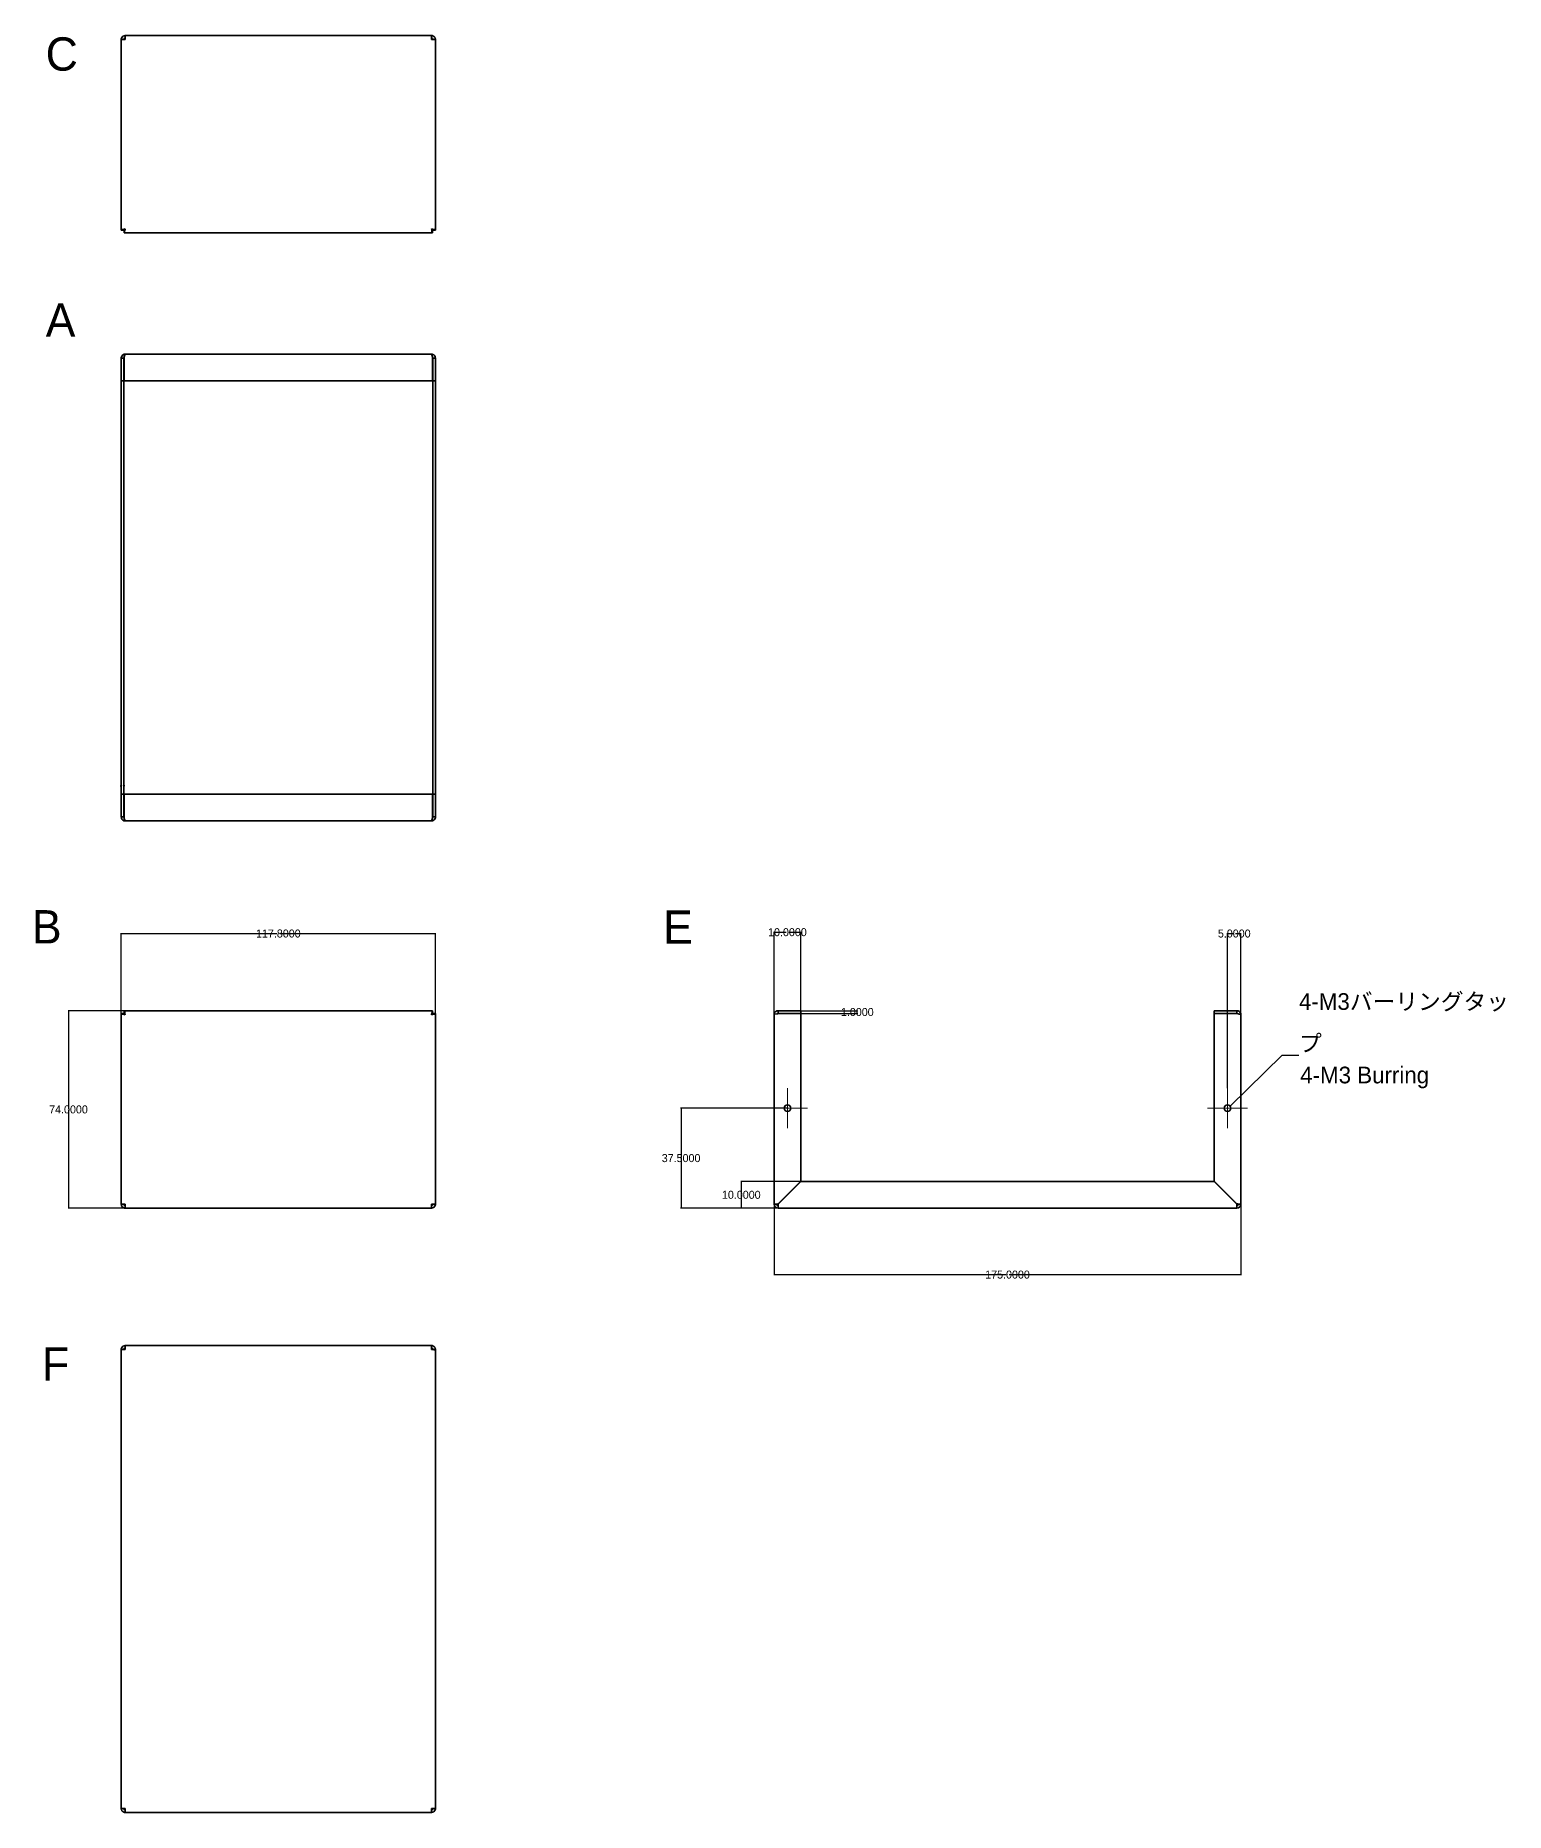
# Model space of a CAD drawing. Header units: millimetres. Extents: x 55 to 2877, y 42 to 710.
# Drawn here: x 2326 to 2877, y 42 to 708 of the extents above; entities that cross this region are included whole.
import ezdxf

# ---------------------------------------------------------------- set-up
doc = ezdxf.new("R2010")
doc.units = ezdxf.units.MM
doc.header["$LTSCALE"] = 2.5
doc.layers.get('0').update_dxf_attribs({"linetype": 'CONTINUOUS'})
for name, color, linetype, lineweight in [('Center Mark (ISO)', 131, 'CONTINUOUS', 18), ('Dimension (ISO) @ 1', 7, 'CONTINUOUS', 18), ('Symbol (ISO)', 7, 'CONTINUOUS', 18), ('Symbol (ISO) @ 1', 7, 'CONTINUOUS', 18), ('Visible (ISO)', 7, 'CONTINUOUS', 35), ('Visible Narrow (ISO)', 7, 'CONTINUOUS', 25)]:
    doc.layers.add(name, color=color, linetype=linetype, lineweight=lineweight)
doc.styles.add('kst32b', font='kst32b')
doc.styles.add('Note Text (TK)', font='Note Text (TK)')
doc.styles.add('unicode', font='unicode')
doc.dimstyles.get("Standard").update_dxf_attribs({"dimtxt": 0.18, "dimasz": 0.2, "dimexe": 0.18, "dimexo": 0.0625, "dimgap": 0.09, "dimtad": 0, "dimtih": 1, "dimtoh": 1, "dimdec": 4, "dimzin": 0, "dimdsep": 46, "dimtxsty": 'kst32b', "dimcen": 0.09, "dimclrd": 3, "dimadec": 0, "dimazin": 0, "dimtfac": 1, "dimtdec": 4, "dimtofl": 0, "dimtmove": 0, "dimatfit": 3, "dimfxl": 1, "dimtolj": 1, "dimtzin": 0, "dimarcsym": 0})

# ---------------------------------------------------------------- blocks, each defined once
blk = doc.blocks.new('*D13')
at = {"layer": 'Dimension (ISO) @ 1', "color": 0, "linetype": 'ByBlock', "lineweight": -2}
for p, q in [((2358.13, 341.53), (2358.13, 371.65)), ((2475.93, 341.53), (2475.93, 371.65))]:
    blk.add_line(p, q, dxfattribs=at)
at = {"layer": 'Dimension (ISO) @ 1', "color": 3, "linetype": 'ByBlock', "lineweight": -2}
for points in [[(2358.13, 371.47), (2358.33, 371.5), (2358.33, 371.44)], [(2475.93, 371.47), (2475.73, 371.44), (2475.73, 371.5)]]:
    blk.add_solid(points, dxfattribs=at)
at = {"layer": 'Visible Narrow (ISO)'}
for p, q in [((2358.13, 371.47), (2416.47, 371.47)), ((2417.59, 371.47), (2475.93, 371.47))]:
    blk.add_line(p, q, dxfattribs=at)
at = {"layer": 'Dimension (ISO) @ 1', "color": 0, "linetype": 'CONTINUOUS', "lineweight": -2, "insert": (2417.03, 371.47), "char_height": 0.18, "width": 0.945, "attachment_point": 5, "style": 'kst32b'}
blk.add_mtext('117.8000', dxfattribs=at)
blk = doc.blocks.new('*D14')
at = {"layer": 'Dimension (ISO) @ 1', "color": 0, "linetype": 'ByBlock', "lineweight": -2}
for p, q in [((2359.14, 342.54), (2338.19, 342.54)), ((2359.57, 268.54), (2338.19, 268.54))]:
    blk.add_line(p, q, dxfattribs=at)
at = {"layer": 'Dimension (ISO) @ 1', "color": 3, "linetype": 'ByBlock', "lineweight": -2}
for points in [[(2338.37, 342.54), (2338.4, 342.34), (2338.34, 342.34)], [(2338.37, 268.54), (2338.34, 268.74), (2338.4, 268.74)]]:
    blk.add_solid(points, dxfattribs=at)
at = {"layer": 'Visible Narrow (ISO)'}
for p, q in [((2338.37, 342.54), (2338.37, 305.72)), ((2338.37, 305.36), (2338.37, 268.54))]:
    blk.add_line(p, q, dxfattribs=at)
at = {"layer": 'Dimension (ISO) @ 1', "color": 0, "linetype": 'CONTINUOUS', "lineweight": -2, "insert": (2338.37, 305.54), "char_height": 0.18, "width": 0.885, "attachment_point": 5, "style": 'kst32b'}
blk.add_mtext('74.0000', dxfattribs=at)
blk = doc.blocks.new('*D15')
at = {"layer": 'Dimension (ISO) @ 1', "color": 0, "linetype": 'ByBlock', "lineweight": -2}
for p, q in [((2607.8, 306.04), (2567.82, 306.04)), ((2604.3, 268.54), (2567.82, 268.54))]:
    blk.add_line(p, q, dxfattribs=at)
at = {"layer": 'Dimension (ISO) @ 1', "color": 3, "linetype": 'ByBlock', "lineweight": -2}
for points in [[(2568, 306.04), (2568.04, 305.84), (2567.97, 305.84)], [(2568, 268.54), (2567.97, 268.74), (2568.04, 268.74)]]:
    blk.add_solid(points, dxfattribs=at)
at = {"layer": 'Visible Narrow (ISO)'}
for p, q in [((2568, 306.04), (2568, 287.47)), ((2568, 287.11), (2568, 268.54))]:
    blk.add_line(p, q, dxfattribs=at)
at = {"layer": 'Dimension (ISO) @ 1', "color": 0, "linetype": 'CONTINUOUS', "lineweight": -2, "insert": (2568, 287.29), "char_height": 0.18, "width": 0.8786, "attachment_point": 5, "style": 'kst32b'}
blk.add_mtext('37.5000', dxfattribs=at)
blk = doc.blocks.new('*D16')
at = {"layer": 'Dimension (ISO) @ 1', "color": 0, "linetype": 'ByBlock', "lineweight": -2}
for p, q in [((2612.87, 278.54), (2590.39, 278.54)), ((2604.3, 268.54), (2590.39, 268.54))]:
    blk.add_line(p, q, dxfattribs=at)
at = {"layer": 'Dimension (ISO) @ 1', "color": 3, "linetype": 'ByBlock', "lineweight": -2}
for points in [[(2590.57, 278.54), (2590.6, 278.34), (2590.54, 278.34)], [(2590.57, 268.54), (2590.54, 268.74), (2590.6, 268.74)]]:
    blk.add_solid(points, dxfattribs=at)
at = {"layer": 'Visible Narrow (ISO)'}
for p, q in [((2590.57, 278.54), (2590.57, 273.72)), ((2590.57, 273.36), (2590.57, 268.54))]:
    blk.add_line(p, q, dxfattribs=at)
at = {"layer": 'Dimension (ISO) @ 1', "color": 0, "linetype": 'CONTINUOUS', "lineweight": -2, "insert": (2590.57, 273.54), "char_height": 0.18, "width": 0.8222, "attachment_point": 5, "style": 'kst32b'}
blk.add_mtext('10.0000', dxfattribs=at)
blk = doc.blocks.new('*D17')
at = {"layer": 'Dimension (ISO) @ 1', "color": 0, "linetype": 'ByBlock', "lineweight": -2}
for p, q in [((2602.86, 269.98), (2602.86, 243.44)), ((2777.86, 269.98), (2777.86, 243.44))]:
    blk.add_line(p, q, dxfattribs=at)
at = {"layer": 'Dimension (ISO) @ 1', "color": 3, "linetype": 'ByBlock', "lineweight": -2}
for points in [[(2602.86, 243.62), (2603.06, 243.66), (2603.06, 243.59)], [(2777.86, 243.62), (2777.66, 243.59), (2777.66, 243.66)]]:
    blk.add_solid(points, dxfattribs=at)
at = {"layer": 'Visible Narrow (ISO)'}
for p, q in [((2602.86, 243.62), (2689.79, 243.62)), ((2690.94, 243.62), (2777.86, 243.62))]:
    blk.add_line(p, q, dxfattribs=at)
at = {"layer": 'Dimension (ISO) @ 1', "color": 0, "linetype": 'CONTINUOUS', "lineweight": -2, "insert": (2690.36, 243.62), "char_height": 0.18, "width": 0.9698, "attachment_point": 5, "style": 'kst32b'}
blk.add_mtext('175.0000', dxfattribs=at)
blk = doc.blocks.new('*D18')
at = {"layer": 'Dimension (ISO) @ 1', "color": 0, "linetype": 'ByBlock', "lineweight": -2}
for p, q in [((2602.86, 341.1), (2602.86, 372.15)), ((2612.86, 341.53), (2612.86, 372.15))]:
    blk.add_line(p, q, dxfattribs=at)
at = {"layer": 'Dimension (ISO) @ 1', "color": 3, "linetype": 'ByBlock', "lineweight": -2}
for points in [[(2602.86, 371.97), (2603.06, 372), (2603.06, 371.94)], [(2612.86, 371.97), (2612.66, 371.94), (2612.66, 372)]]:
    blk.add_solid(points, dxfattribs=at)
at = {"layer": 'Visible Narrow (ISO)'}
for p, q in [((2602.86, 371.97), (2607.36, 371.97)), ((2608.36, 371.97), (2612.86, 371.97))]:
    blk.add_line(p, q, dxfattribs=at)
at = {"layer": 'Dimension (ISO) @ 1', "color": 0, "linetype": 'CONTINUOUS', "lineweight": -2, "insert": (2607.86, 371.97), "char_height": 0.18, "width": 0.8222, "attachment_point": 5, "style": 'kst32b'}
blk.add_mtext('10.0000', dxfattribs=at)
blk = doc.blocks.new('*D19')
at = {"layer": 'Dimension (ISO) @ 1', "color": 0, "linetype": 'ByBlock', "lineweight": -2}
for p, q in [((2772.86, 313.58), (2772.86, 371.65)), ((2777.86, 341.1), (2777.86, 371.65))]:
    blk.add_line(p, q, dxfattribs=at)
at = {"layer": 'Dimension (ISO) @ 1', "color": 3, "linetype": 'ByBlock', "lineweight": -2}
for points in [[(2772.86, 371.47), (2773.06, 371.5), (2773.06, 371.44)], [(2777.86, 371.47), (2777.66, 371.44), (2777.66, 371.5)]]:
    blk.add_solid(points, dxfattribs=at)
at = {"layer": 'Visible Narrow (ISO)'}
for p, q in [((2772.86, 371.47), (2774.91, 371.47)), ((2775.82, 371.47), (2777.86, 371.47))]:
    blk.add_line(p, q, dxfattribs=at)
at = {"layer": 'Dimension (ISO) @ 1', "color": 0, "linetype": 'CONTINUOUS', "lineweight": -2, "insert": (2775.36, 371.47), "char_height": 0.18, "width": 0.731, "attachment_point": 5, "style": 'kst32b'}
blk.add_mtext('5.0000', dxfattribs=at)
blk = doc.blocks.new('*D21')
at = {"layer": 'Dimension (ISO) @ 1', "color": 0, "linetype": 'ByBlock', "lineweight": -2}
for p, q in [((2612.93, 342.54), (2634.23, 342.54)), ((2612.93, 341.54), (2634.23, 341.54))]:
    blk.add_line(p, q, dxfattribs=at)
at = {"layer": 'Dimension (ISO) @ 1', "color": 3, "linetype": 'ByBlock', "lineweight": -2}
for points in [[(2634.05, 342.54), (2634.09, 342.34), (2634.02, 342.34)], [(2634.05, 341.54), (2634.02, 341.74), (2634.09, 341.74)]]:
    blk.add_solid(points, dxfattribs=at)
at = {"layer": 'Visible Narrow (ISO)'}
for p, q in [((2634.05, 342.22), (2634.05, 342.54)), ((2634.05, 341.54), (2634.05, 341.86))]:
    blk.add_line(p, q, dxfattribs=at)
at = {"layer": 'Dimension (ISO) @ 1', "color": 0, "linetype": 'CONTINUOUS', "lineweight": -2, "insert": (2634.05, 342.04), "char_height": 0.18, "width": 0.681, "attachment_point": 5, "style": 'kst32b'}
blk.add_mtext('1.0000', dxfattribs=at)
blk = doc.blocks.new('*D22')
at = {"layer": 'Dimension (ISO) @ 1', "color": 0, "linetype": 'ByBlock', "lineweight": -2}
for p, q in [((2358.13, 427.18), (2358.13, 426.64)), ((2359.13, 427.18), (2359.13, 426.64))]:
    blk.add_line(p, q, dxfattribs=at)
at = {"layer": 'Dimension (ISO) @ 1', "color": 3, "linetype": 'ByBlock', "lineweight": -2}
for points in [[(2358.13, 426.82), (2357.93, 426.79), (2357.93, 426.86)], [(2359.13, 426.82), (2359.33, 426.86), (2359.33, 426.79)]]:
    blk.add_solid(points, dxfattribs=at)
at = {"layer": 'Visible Narrow (ISO)'}
for p, q in [((2357.73, 426.82), (2358.13, 426.82)), ((2359.53, 426.82), (2359.13, 426.82))]:
    blk.add_line(p, q, dxfattribs=at)
at = {"layer": 'Dimension (ISO) @ 1', "color": 0, "linetype": 'CONTINUOUS', "lineweight": -2, "insert": (2358.63, 426.82), "char_height": 0.18, "width": 0.681, "attachment_point": 5, "style": 'kst32b'}
blk.add_mtext('1.0000', dxfattribs=at)

msp = doc.modelspace()

# ---------------------------------------------------------------- linework, layer by layer
at = {"layer": 'Center Mark (ISO)', "linetype": 'CONTINUOUS'}
for p, q in [((2607.86361, 313.52001), (2607.86361, 298.56101)), ((2772.86361, 313.52001), (2772.86361, 298.56101)), ((2615.34311, 306.04051), (2600.38411, 306.04051)), ((2780.34311, 306.04051), (2765.38411, 306.04051))]:
    msp.add_line(p, q, dxfattribs=at)
at = {"layer": 'Visible (ISO)'}
for p, q in [((2359.12965, 706.58488), (2358.12965, 706.58488)), ((2358.12965, 706.58488), (2358.12965, 706.51417)), ((2358.12965, 635.15559), (2358.12965, 706.51417)), ((2359.12965, 706.58488), (2359.12965, 706.56958)), ((2359.62965, 706.58488), (2359.62965, 708.08488)), ((2359.62965, 708.08488), (2474.42965, 708.08488)), ((2474.42965, 708.08488), (2474.42965, 706.58488)), ((2474.92965, 706.58488), (2474.92965, 706.56958)), ((2474.92965, 706.58488), (2475.92965, 706.58488)), ((2475.92965, 706.51417), (2475.92965, 706.58488)), ((2475.92965, 706.51417), (2475.92965, 635.15559)), ((2359.12965, 635.15559), (2358.12965, 635.15559)), ((2359.20036, 635.08488), (2359.20036, 634.08488)), ((2474.85894, 634.08488), (2359.20036, 634.08488)), ((2474.85894, 635.08488), (2474.85894, 634.08488)), ((2474.92965, 635.15559), (2475.92965, 635.15559)), ((2359.12965, 587.17203), (2358.12965, 587.17203)), ((2358.12965, 587.17203), (2358.12965, 578.67203)), ((2359.12965, 587.17203), (2359.12965, 578.67203)), ((2359.20036, 578.67203), (2359.20036, 587.17203)), ((2359.62965, 588.67203), (2474.42965, 588.67203)), ((2474.85894, 587.17203), (2474.85894, 578.67203)), ((2474.92965, 587.17203), (2474.92965, 578.67203)), ((2474.92965, 587.17203), (2475.92965, 587.17203)), ((2475.92965, 578.67203), (2475.92965, 587.17203)), ((2358.12965, 578.67203), (2358.12965, 578.60131)), ((2359.12965, 578.67203), (2358.12965, 578.67203)), ((2359.12965, 578.60131), (2358.12965, 578.60131)), ((2358.12965, 578.60131), (2358.12965, 423.74274)), ((2359.12965, 578.67203), (2359.12965, 578.60131)), ((2359.12965, 578.60131), (2359.12965, 423.74274)), ((2474.85894, 578.67203), (2359.20036, 578.67203)), ((2474.92965, 578.67203), (2474.92965, 578.60131)), ((2474.92965, 578.67203), (2475.92965, 578.67203)), ((2474.92965, 578.60131), (2475.92965, 578.60131)), ((2474.92965, 423.74274), (2474.92965, 578.60131)), ((2475.92965, 578.60131), (2475.92965, 578.67203)), ((2475.92965, 423.74274), (2475.92965, 578.60131)), ((2358.12965, 423.74274), (2358.12965, 423.67203)), ((2359.12965, 423.74274), (2358.12965, 423.74274)), ((2358.12965, 423.67203), (2358.12965, 415.17203)), ((2359.12965, 423.67203), (2358.12965, 423.67203)), ((2359.12965, 423.67203), (2359.12965, 423.74274)), ((2359.12965, 415.17203), (2359.12965, 423.67203)), ((2359.20036, 415.17203), (2359.20036, 423.67203)), ((2359.20036, 423.67203), (2474.85894, 423.67203)), ((2474.85894, 423.67203), (2474.85894, 415.17203)), ((2474.92965, 423.67203), (2474.92965, 423.74274)), ((2474.92965, 423.74274), (2475.92965, 423.74274)), ((2474.92965, 415.17203), (2474.92965, 423.67203)), ((2474.92965, 423.67203), (2475.92965, 423.67203)), ((2475.92965, 423.67203), (2475.92965, 423.74274)), ((2475.92965, 415.17203), (2475.92965, 423.67203)), ((2359.12965, 415.17203), (2358.12965, 415.17203)), ((2474.42965, 413.67203), (2359.62965, 413.67203)), ((2474.92965, 415.17203), (2475.92965, 415.17203)), ((2359.12965, 341.46979), (2358.12965, 341.46979)), ((2358.12965, 270.11122), (2358.12965, 341.46979)), ((2359.20036, 341.54051), (2359.20036, 342.54051)), ((2359.20036, 342.54051), (2474.85894, 342.54051)), ((2474.85894, 341.54051), (2474.85894, 342.54051)), ((2474.92965, 341.46979), (2475.92965, 341.46979)), ((2475.92965, 341.46979), (2475.92965, 270.11122)), ((2602.86361, 270.04051), (2602.86361, 341.04051)), ((2612.86361, 342.54051), (2604.36361, 342.54051)), ((2604.36361, 341.54051), (2604.36361, 342.54051)), ((2604.36361, 341.54051), (2612.86361, 341.54051)), ((2604.36361, 341.46979), (2612.86361, 341.46979)), ((2612.86361, 341.54051), (2612.86361, 342.54051)), ((2612.86361, 341.46979), (2612.86361, 278.61122)), ((2776.36361, 342.54051), (2767.86361, 342.54051)), ((2767.86361, 341.54051), (2767.86361, 342.54051)), ((2776.36361, 341.54051), (2767.86361, 341.54051)), ((2767.86361, 341.46979), (2776.36361, 341.46979)), ((2767.86361, 278.61122), (2767.86361, 341.46979)), ((2776.36361, 341.54051), (2776.36361, 342.54051)), ((2777.86361, 341.04051), (2777.86361, 270.04051)), ((2612.86361, 278.61122), (2604.36361, 270.11122)), ((2604.43432, 270.04051), (2612.93432, 278.54051)), ((2612.93432, 278.54051), (2767.7929, 278.54051)), ((2767.7929, 278.54051), (2776.2929, 270.04051)), ((2776.36361, 270.11122), (2767.86361, 278.61122)), ((2358.12965, 270.11122), (2358.12965, 270.04051)), ((2359.12965, 270.04051), (2358.12965, 270.04051)), ((2359.12965, 270.04051), (2359.12965, 270.0558)), ((2359.62965, 268.54051), (2359.62965, 270.04051)), ((2474.42965, 268.54051), (2359.62965, 268.54051)), ((2474.42965, 270.04051), (2474.42965, 268.54051)), ((2474.92965, 270.04051), (2474.92965, 270.0558)), ((2474.92965, 270.04051), (2475.92965, 270.04051)), ((2475.92965, 270.04051), (2475.92965, 270.11122)), ((2603.86361, 270.04051), (2602.86361, 270.04051)), ((2604.36361, 268.54051), (2604.36361, 269.54051)), ((2776.36361, 268.54051), (2604.36361, 268.54051)), ((2776.36361, 269.54051), (2776.36361, 268.54051)), ((2777.86361, 270.04051), (2776.86361, 270.04051)), ((2359.12965, 215.52764), (2358.12965, 215.52764)), ((2358.12965, 215.52764), (2358.12965, 215.45693)), ((2358.12965, 43.59835), (2358.12965, 215.45693)), ((2359.12965, 215.52764), (2359.12965, 215.51234)), ((2359.20036, 215.52764), (2359.20036, 215.51457)), ((2359.62965, 215.52764), (2359.62965, 217.02764)), ((2359.62965, 217.02764), (2474.42965, 217.02764)), ((2474.42965, 217.02764), (2474.42965, 215.52764)), ((2474.85894, 215.52764), (2474.85894, 215.51457)), ((2474.92965, 215.52764), (2474.92965, 215.51234)), ((2474.92965, 215.52764), (2475.92965, 215.52764)), ((2475.92965, 215.45693), (2475.92965, 215.52764)), ((2475.92965, 215.45693), (2475.92965, 43.59835)), ((2358.12965, 43.59835), (2358.12965, 43.52764)), ((2359.12965, 43.52764), (2358.12965, 43.52764)), ((2359.12965, 43.52764), (2359.12965, 43.54294)), ((2359.20036, 43.52764), (2359.20036, 43.54071)), ((2359.62965, 42.02764), (2359.62965, 43.52764)), ((2474.42965, 42.02764), (2359.62965, 42.02764)), ((2474.42965, 43.52764), (2474.42965, 42.02764)), ((2474.85894, 43.52764), (2474.85894, 43.54071)), ((2474.92965, 43.52764), (2474.92965, 43.54294)), ((2474.92965, 43.52764), (2475.92965, 43.52764)), ((2475.92965, 43.52764), (2475.92965, 43.59835))]:
    msp.add_line(p, q, dxfattribs=at)
for centre in [(2607.86361, 306.04051), (2772.86361, 306.04051)]:
    msp.add_circle(centre, 1.2295, dxfattribs=at)
for centre, radius, start, end in [((2604.36361, 270.04051), 1.5, 180, 270), ((2604.36361, 270.04051), 0.5, 180, 270), ((2776.36361, 270.04051), 1.5, 270, 0), ((2776.36361, 270.04051), 0.5, 270, 0)]:
    msp.add_arc(centre, radius, start, end, dxfattribs=at)
for points in [[(2359.62965, 708.08488), (2359.01939, 708.08488), (2358.43016, 707.67283), (2358.22074, 707.09963), (2358.16063, 706.93512), (2358.12965, 706.76002), (2358.12965, 706.58488)], [(2358.12965, 706.51417), (2358.12965, 706.53248), (2358.5417, 706.5508), (2359.1149, 706.56911), (2359.2794, 706.57437), (2359.4545, 706.57962), (2359.62965, 706.58488)], [(2475.92965, 706.58488), (2475.92965, 707.19514), (2475.51759, 707.78437), (2474.9444, 707.99379), (2474.77989, 708.0539), (2474.60479, 708.08488), (2474.42965, 708.08488)], [(2474.42965, 706.58488), (2475.0399, 706.56657), (2475.62914, 706.54825), (2475.83856, 706.52994), (2475.89866, 706.52468), (2475.92965, 706.51943), (2475.92965, 706.51417)], [(2359.62965, 635.58488), (2359.01939, 635.4737), (2358.43016, 635.36251), (2358.22074, 635.25132), (2358.16063, 635.21941), (2358.12965, 635.1875), (2358.12965, 635.15559)], [(2359.20036, 634.08488), (2359.31154, 634.08488), (2359.42273, 634.49693), (2359.53392, 635.07013), (2359.56583, 635.23464), (2359.59774, 635.40974), (2359.62965, 635.58488)], [(2474.42965, 635.58488), (2474.54083, 634.97463), (2474.65202, 634.38539), (2474.7632, 634.17597), (2474.79512, 634.11587), (2474.82703, 634.08488), (2474.85894, 634.08488)], [(2475.92965, 635.15559), (2475.92965, 635.26678), (2475.51759, 635.37796), (2474.9444, 635.48915), (2474.77989, 635.52106), (2474.60479, 635.55297), (2474.42965, 635.58488)], [(2359.62965, 588.67203), (2359.01939, 588.67203), (2358.43016, 588.25997), (2358.22074, 587.68678), (2358.16063, 587.52227), (2358.12965, 587.34717), (2358.12965, 587.17203)], [(2359.20036, 587.17203), (2359.31154, 587.78228), (2359.42273, 588.37152), (2359.53392, 588.58094), (2359.56583, 588.64104), (2359.59774, 588.67203), (2359.62965, 588.67203)], [(2474.42965, 588.67203), (2474.54083, 588.67203), (2474.65202, 588.25997), (2474.7632, 587.68678), (2474.79512, 587.52227), (2474.82703, 587.34717), (2474.85894, 587.17203)], [(2475.92965, 587.17203), (2475.92965, 587.78228), (2475.51759, 588.37152), (2474.9444, 588.58094), (2474.77989, 588.64104), (2474.60479, 588.67203), (2474.42965, 588.67203)], [(2358.12965, 415.17203), (2358.12965, 414.56177), (2358.5417, 413.97253), (2359.1149, 413.76311), (2359.2794, 413.70301), (2359.4545, 413.67203), (2359.62965, 413.67203)], [(2359.62965, 413.67203), (2359.51846, 413.67203), (2359.40728, 414.08408), (2359.29609, 414.65727), (2359.26418, 414.82178), (2359.23227, 414.99688), (2359.20036, 415.17203)], [(2474.85894, 415.17203), (2474.74775, 414.56177), (2474.63656, 413.97253), (2474.52538, 413.76311), (2474.49347, 413.70301), (2474.46156, 413.67203), (2474.42965, 413.67203)], [(2474.42965, 413.67203), (2475.0399, 413.67203), (2475.62914, 414.08408), (2475.83856, 414.65727), (2475.89866, 414.82178), (2475.92965, 414.99688), (2475.92965, 415.17203)], [(2358.12965, 341.46979), (2358.12965, 341.35861), (2358.5417, 341.24742), (2359.1149, 341.13624), (2359.2794, 341.10433), (2359.4545, 341.07242), (2359.62965, 341.04051)], [(2359.62965, 341.04051), (2359.51846, 341.65076), (2359.40728, 342.24), (2359.29609, 342.44942), (2359.26418, 342.50952), (2359.23227, 342.54051), (2359.20036, 342.54051)], [(2474.85894, 342.54051), (2474.74775, 342.54051), (2474.63656, 342.12845), (2474.52538, 341.55526), (2474.49347, 341.39075), (2474.46156, 341.21565), (2474.42965, 341.04051)], [(2474.42965, 341.04051), (2475.0399, 341.15169), (2475.62914, 341.26288), (2475.83856, 341.37406), (2475.89866, 341.40597), (2475.92965, 341.43788), (2475.92965, 341.46979)], [(2604.36361, 342.54051), (2603.75335, 342.54051), (2603.16412, 342.12845), (2602.9547, 341.55526), (2602.89459, 341.39075), (2602.86361, 341.21565), (2602.86361, 341.04051)], [(2602.86361, 341.04051), (2602.86361, 341.15169), (2603.27566, 341.26288), (2603.84886, 341.37406), (2604.01336, 341.40597), (2604.18846, 341.43788), (2604.36361, 341.46979)], [(2777.86361, 341.04051), (2777.86361, 341.65076), (2777.45156, 342.24), (2776.87836, 342.44942), (2776.71385, 342.50952), (2776.53875, 342.54051), (2776.36361, 342.54051)], [(2776.36361, 341.46979), (2776.97386, 341.35861), (2777.5631, 341.24742), (2777.77252, 341.13624), (2777.83262, 341.10433), (2777.86361, 341.07242), (2777.86361, 341.04051)], [(2359.62965, 270.04051), (2359.01939, 270.05882), (2358.43016, 270.07713), (2358.22074, 270.09545), (2358.16063, 270.1007), (2358.12965, 270.10596), (2358.12965, 270.11122)], [(2358.12965, 270.04051), (2358.12965, 269.43025), (2358.5417, 268.84101), (2359.1149, 268.63159), (2359.2794, 268.57149), (2359.4545, 268.54051), (2359.62965, 268.54051)], [(2475.92965, 270.11122), (2475.92965, 270.0929), (2475.51759, 270.07459), (2474.9444, 270.05627), (2474.77989, 270.05102), (2474.60479, 270.04576), (2474.42965, 270.04051)], [(2474.42965, 268.54051), (2475.0399, 268.54051), (2475.62914, 268.95256), (2475.83856, 269.52575), (2475.89866, 269.69026), (2475.92965, 269.86536), (2475.92965, 270.04051)], [(2604.36361, 270.11122), (2603.75335, 270.0929), (2603.16412, 270.07459), (2602.9547, 270.05627), (2602.89459, 270.05102), (2602.86361, 270.04576), (2602.86361, 270.04051)], [(2604.36361, 268.54051), (2604.38192, 268.54051), (2604.40024, 268.95256), (2604.41855, 269.52575), (2604.42381, 269.69026), (2604.42906, 269.86536), (2604.43432, 270.04051)], [(2776.2929, 270.04051), (2776.31121, 269.43025), (2776.32953, 268.84101), (2776.34784, 268.63159), (2776.3531, 268.57149), (2776.35835, 268.54051), (2776.36361, 268.54051)], [(2777.86361, 270.04051), (2777.86361, 270.05882), (2777.45156, 270.07713), (2776.87836, 270.09545), (2776.71385, 270.1007), (2776.53875, 270.10596), (2776.36361, 270.11122)], [(2359.62965, 217.02764), (2359.01939, 217.02764), (2358.43016, 216.61559), (2358.22074, 216.04239), (2358.16063, 215.87788), (2358.12965, 215.70278), (2358.12965, 215.52764)], [(2358.12965, 215.45693), (2358.12965, 215.47524), (2358.5417, 215.49356), (2359.1149, 215.51187), (2359.2794, 215.51713), (2359.4545, 215.52238), (2359.62965, 215.52764)], [(2475.92965, 215.52764), (2475.92965, 216.1379), (2475.51759, 216.72713), (2474.9444, 216.93655), (2474.77989, 216.99666), (2474.60479, 217.02764), (2474.42965, 217.02764)], [(2474.42965, 215.52764), (2475.0399, 215.50933), (2475.62914, 215.49101), (2475.83856, 215.4727), (2475.89866, 215.46744), (2475.92965, 215.46219), (2475.92965, 215.45693)], [(2359.62965, 43.52764), (2359.01939, 43.54595), (2358.43016, 43.56427), (2358.22074, 43.58258), (2358.16063, 43.58784), (2358.12965, 43.5931), (2358.12965, 43.59835)], [(2358.12965, 43.52764), (2358.12965, 42.91739), (2358.5417, 42.32815), (2359.1149, 42.11873), (2359.2794, 42.05863), (2359.4545, 42.02764), (2359.62965, 42.02764)], [(2475.92965, 43.59835), (2475.92965, 43.58004), (2475.51759, 43.56172), (2474.9444, 43.54341), (2474.77989, 43.53815), (2474.60479, 43.5329), (2474.42965, 43.52764)], [(2474.42965, 42.02764), (2475.0399, 42.02764), (2475.62914, 42.43969), (2475.83856, 43.01289), (2475.89866, 43.1774), (2475.92965, 43.3525), (2475.92965, 43.52764)]]:
    msp.add_open_spline(points, degree=3, knots=[0, 0, 0, 0, 1.2205093, 1.2205093, 1.2205093, 1.5707963, 1.5707963, 1.5707963, 1.5707963], dxfattribs=at)
for points in [[(2359.62965, 707.08488), (2359.36785, 707.08488), (2359.12965, 706.84668), (2359.12965, 706.58488)], [(2474.42965, 707.08488), (2474.69145, 707.08488), (2474.92965, 706.84668), (2474.92965, 706.58488)], [(2359.62965, 635.58488), (2359.36785, 635.44178), (2359.12965, 635.29869), (2359.12965, 635.15559)], [(2359.62965, 635.58488), (2359.48655, 635.32308), (2359.34345, 635.08488), (2359.20036, 635.08488)], [(2474.42965, 635.58488), (2474.57274, 635.32308), (2474.71584, 635.08488), (2474.85894, 635.08488)], [(2474.42965, 635.58488), (2474.69145, 635.44178), (2474.92965, 635.29869), (2474.92965, 635.15559)], [(2359.26819, 587.50645), (2359.18352, 587.4157), (2359.12965, 587.29653), (2359.12965, 587.17203)], [(2359.20493, 587.12555), (2359.15762, 587.11747), (2359.12965, 587.10939), (2359.12965, 587.10131)], [(2359.20266, 587.15896), (2359.1791, 587.15822), (2359.15571, 587.15747), (2359.13253, 587.15673)], [(2474.7911, 587.50645), (2474.87577, 587.4157), (2474.92965, 587.29653), (2474.92965, 587.17203)], [(2474.85436, 587.12555), (2474.90167, 587.11747), (2474.92965, 587.10939), (2474.92965, 587.10131)], [(2474.92965, 587.15673), (2474.90627, 587.15747), (2474.88269, 587.15822), (2474.85893, 587.15896)], [(2359.20493, 415.2185), (2359.15762, 415.22658), (2359.12965, 415.23466), (2359.12965, 415.24274)], [(2359.12965, 415.18732), (2359.15302, 415.18658), (2359.1766, 415.18584), (2359.20036, 415.18509)], [(2359.26819, 414.8376), (2359.18352, 414.92835), (2359.12965, 415.04752), (2359.12965, 415.17203)], [(2474.7911, 414.8376), (2474.87577, 414.92835), (2474.92965, 415.04752), (2474.92965, 415.17203)], [(2474.85436, 415.2185), (2474.90167, 415.22658), (2474.92965, 415.23466), (2474.92965, 415.24274)], [(2474.85663, 415.18509), (2474.88019, 415.18584), (2474.90358, 415.18658), (2474.92677, 415.18732)], [(2359.62965, 341.04051), (2359.36785, 341.1836), (2359.12965, 341.3267), (2359.12965, 341.46979)], [(2359.62965, 341.04051), (2359.48655, 341.3023), (2359.34345, 341.54051), (2359.20036, 341.54051)], [(2474.42965, 341.04051), (2474.57274, 341.3023), (2474.71584, 341.54051), (2474.85894, 341.54051)], [(2474.42965, 341.04051), (2474.69145, 341.1836), (2474.92965, 341.3267), (2474.92965, 341.46979)], [(2604.02918, 341.40196), (2604.11993, 341.48663), (2604.2391, 341.54051), (2604.36361, 341.54051)], [(2776.69803, 341.40196), (2776.60729, 341.48663), (2776.48812, 341.54051), (2776.36361, 341.54051)], [(2359.62965, 269.54051), (2359.36785, 269.54051), (2359.12965, 269.77871), (2359.12965, 270.04051)], [(2474.42965, 269.54051), (2474.69145, 269.54051), (2474.92965, 269.77871), (2474.92965, 270.04051)], [(2603.86361, 270.04051), (2603.86361, 270.06408), (2604.10181, 270.08765), (2604.36361, 270.11122)], [(2604.36361, 269.54051), (2604.38718, 269.54051), (2604.41075, 269.77871), (2604.43432, 270.04051)], [(2776.36361, 269.54051), (2776.34004, 269.54051), (2776.31647, 269.77871), (2776.2929, 270.04051)], [(2776.86361, 270.04051), (2776.86361, 270.06408), (2776.62541, 270.08765), (2776.36361, 270.11122)], [(2359.62965, 216.02764), (2359.36785, 216.02764), (2359.12965, 215.78944), (2359.12965, 215.52764)], [(2359.62965, 216.02764), (2359.48655, 216.02764), (2359.34345, 215.78944), (2359.20036, 215.52764)], [(2359.2628, 215.86737), (2359.24198, 215.7561), (2359.22117, 215.64188), (2359.20036, 215.52764)], [(2474.42965, 216.02764), (2474.57274, 216.02764), (2474.71584, 215.78944), (2474.85894, 215.52764)], [(2474.42965, 216.02764), (2474.69145, 216.02764), (2474.92965, 215.78944), (2474.92965, 215.52764)], [(2474.85894, 215.52764), (2474.83812, 215.64188), (2474.81731, 215.75538), (2474.7965, 215.86579)], [(2359.62965, 43.02764), (2359.36785, 43.02764), (2359.12965, 43.26584), (2359.12965, 43.52764)], [(2359.20036, 43.52764), (2359.22117, 43.4134), (2359.24198, 43.2999), (2359.2628, 43.18949)], [(2359.62965, 43.02764), (2359.48655, 43.02764), (2359.34345, 43.26584), (2359.20036, 43.52764)], [(2474.42965, 43.02764), (2474.57274, 43.02764), (2474.71584, 43.26584), (2474.85894, 43.52764)], [(2474.42965, 43.02764), (2474.69145, 43.02764), (2474.92965, 43.26584), (2474.92965, 43.52764)], [(2474.7965, 43.18791), (2474.81731, 43.29918), (2474.83812, 43.4134), (2474.85894, 43.52764)]]:
    msp.add_open_spline(points, degree=3, dxfattribs=at)

# ---------------------------------------------------------------- texts
at = {"color": 0, "linetype": 'CONTINUOUS', "lineweight": -2, "char_height": 3, "attachment_point": 5, "style": 'kst32b'}
for s, insert, width in [('117.8000', (2417.02965, 371.46979), 15.75), ('10.0000', (2607.86361, 371.96979), 13.7033333), ('5.0000', (2775.36361, 371.46979), 12.1833333), ('1.0000', (2634.05446, 342.04051), 11.35), ('74.0000', (2338.36963, 305.54051), 14.75), ('37.5000', (2568.00287, 287.29051), 14.6433333), ('10.0000', (2590.56909, 273.54051), 13.7033333), ('175.0000', (2690.36361, 243.62334), 16.1633333)]:
    msp.add_mtext(s, dxfattribs=dict(at, insert=insert, width=width))
at = {"layer": 'Symbol (ISO)', "color": 7, "char_height": 12.5, "attachment_point": 4, "line_spacing_factor": 1.5, "style": 'unicode'}
for s, insert, width in [('C', (2329.81725, 701.07595), 5.5555556), ('A', (2329.8223, 601.43057), 8.3333333), ('B', (2324.64259, 373.99726), 6.9444444), ('E', (2561.27797, 373.87383), 5.5555556), ('F', (2328.40624, 210.13496), 5.5555556)]:
    msp.add_mtext(s, dxfattribs=dict(at, insert=insert, width=width))
at = {"layer": 'Symbol (ISO) @ 1', "color": 7, "char_height": 6.25, "line_spacing_factor": 1.5, "style": 'Note Text (TK)'}
for s, insert, width, attachment_point in [('4-M3バーリングタップ', (2799.63091, 326.94408), 80.1736111, 7), ('4-M3 Burring', (2800.09724, 317.51359), 54.4027778, 4)]:
    msp.add_mtext(s, dxfattribs=dict(at, insert=insert, width=width, attachment_point=attachment_point))

# ---------------------------------------------------------------- dimensions: what is measured, and where the dimension line sits
at = {"layer": 'Dimension (ISO) @ 1', "color": 100}
for base, p1, p2, angle, picture, middle in [((2358.12965, 426.82369), (2359.12965, 427.24292), (2358.12965, 427.24292), 180, '*D22', (2358.62965, 426.82369)), ((2777.86361, 371.46979), (2772.86361, 313.52001), (2777.86361, 341.04051), 180, '*D19', (2775.36361, 371.46979)), ((2338.36963, 268.54051), (2359.20036, 342.54051), (2359.62965, 268.54051), 270, '*D14', (2338.36963, 305.54051)), ((2634.05446, 342.54051), (2612.86361, 341.54051), (2612.86361, 342.54051), 90, '*D21', (2634.05446, 342.04051)), ((2568.00287, 268.54051), (2607.86361, 306.04051), (2604.36361, 268.54051), 90, '*D15', (2568.00287, 287.29051)), ((2590.56909, 268.54051), (2612.93432, 278.54051), (2604.36361, 268.54051), 270, '*D16', (2590.56909, 273.54051))]:
    dim = msp.add_linear_dim(base=base, p1=p1, p2=p2, angle=angle, dimstyle='Standard', dxfattribs=at)
    dim.commit()
    dim.dimension.update_dxf_attribs({"geometry": picture, "text_midpoint": middle})
for base, p1, p2, picture, middle in [((2475.92965, 371.46979), (2358.12965, 341.46979), (2475.92965, 341.46979), '*D13', (2417.02965, 371.46979)), ((2612.86361, 371.96979), (2602.86361, 341.04051), (2612.86361, 341.46979), '*D18', (2607.86361, 371.96979)), ((2777.86361, 243.62334), (2602.86361, 270.04051), (2777.86361, 270.04051), '*D17', (2690.36361, 243.62334))]:
    dim = msp.add_linear_dim(base=base, p1=p1, p2=p2, dimstyle='Standard', dxfattribs=at)
    dim.commit()
    dim.dimension.update_dxf_attribs({"geometry": picture, "text_midpoint": middle})

# ---------------------------------------------------------------- leaders
at = {"layer": 'Symbol (ISO) @ 1', "color": 100}
msp.add_leader([(2773.81921, 306.81413), (2793.38091, 325.90241), (2799.63091, 325.90241)], dimstyle='Standard', dxfattribs=at)

doc.saveas('drawing.dxf')
